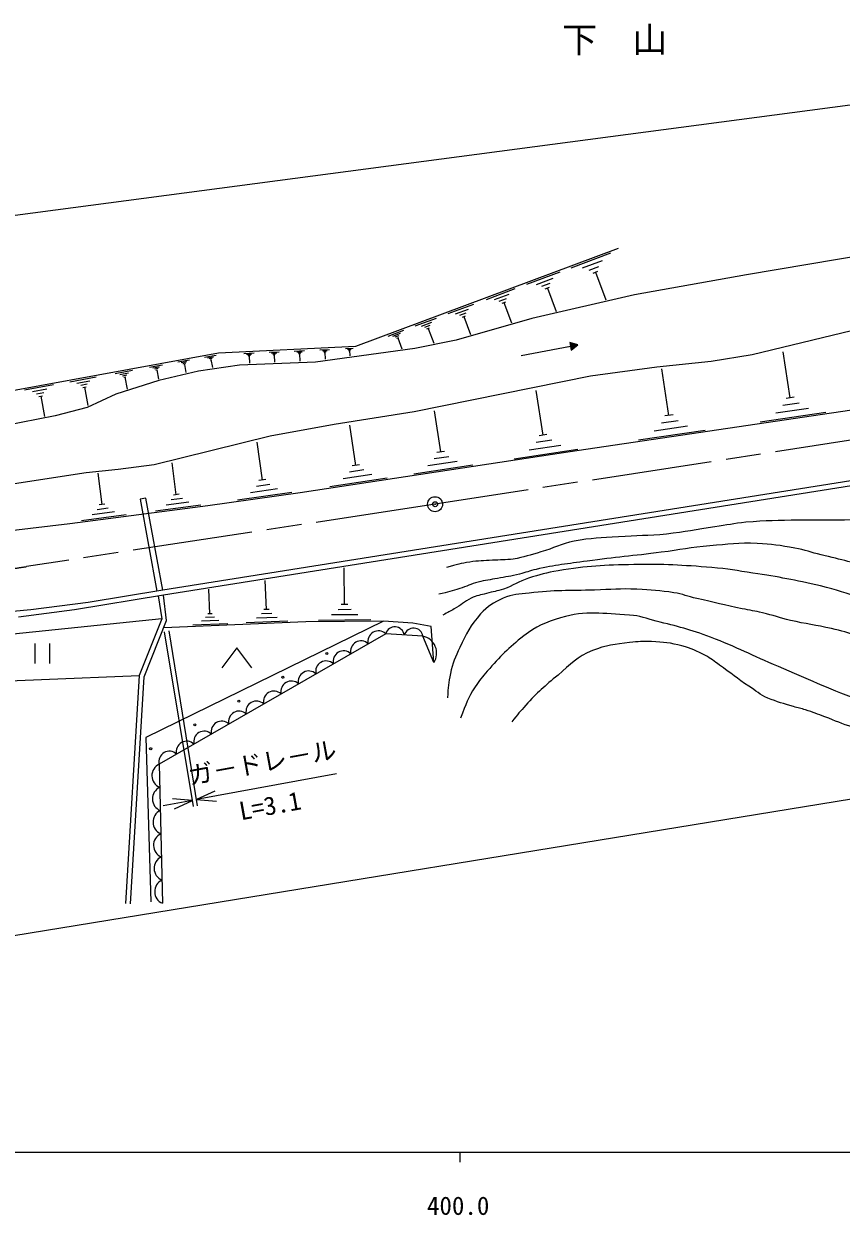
# Model space of a CAD drawing. Units: millimetres at full size, sheet at 1:1000; details may follow other scales. Extents: x 40000 to 680000, y 20000 to 380000.
# Drawn here: x 424480 to 506083, y 198715 to 317628 of the extents above; entities that cross this region are included whole.
import ezdxf
from ezdxf.enums import TextEntityAlignment as Align

# ---------------------------------------------------------------- set-up
doc = ezdxf.new("R2010")
doc.units = ezdxf.units.MM
doc.header["$LTSCALE"] = 1000
doc.header["$PDMODE"] = 32
doc.header["$PDSIZE"] = 500
doc.linetypes.add('CHAIN', pattern=[18.5, 12, -1.5, 3.5, -1.5])
for name, color, linetype, lineweight in [('M-BGD', 7, 'Continuous', 25), ('M-BMK', 2, 'CHAIN', 13), ('M-BMK-SRVR', 3, 'Continuous', 25), ('M-TTL-BAND', 7, 'Continuous', 25)]:
    doc.layers.add(name, color=color, linetype=linetype, lineweight=lineweight)
doc.styles.add('@ＭＳ ゴシック', font='')
doc.styles.add('ＭＳ ゴシック', font='')
doc.styles.get('@ＭＳ ゴシック').set_extended_font_data('@MS Gothic')
doc.styles.get('ＭＳ ゴシック').set_extended_font_data('MS Gothic')

msp = doc.modelspace()

# ---------------------------------------------------------------- linework, layer by layer
at = {"layer": 'M-BGD'}
for p, q in [((406936, 296307), (559632, 316530)), ((479135, 293287), (483086, 294763)), ((480270, 293261), (482246, 293999)), ((474708, 291634), (478039, 292878)), ((480911, 293051), (481899, 293419)), ((481306, 292748), (481800, 292932)), ((481553, 292840), (482586, 290074)), ((475665, 291612), (477331, 292234)), ((476206, 291434), (477039, 291745)), ((470662, 290123), (473533, 291195)), ((471487, 290104), (472922, 290640)), ((471953, 289951), (472671, 290219)), ((476538, 291179), (476955, 291334)), ((476747, 291257), (477618, 288925)), ((466859, 288703), (469414, 289657)), ((467593, 288686), (468871, 289163)), ((472240, 289731), (472598, 289865)), ((472419, 289798), (473169, 287788)), ((463559, 287471), (465674, 288260)), ((464167, 287457), (465224, 287851)), ((468008, 288550), (468647, 288788)), ((468263, 288354), (468583, 288473)), ((468423, 288413), (469091, 286625)), ((460860, 286463), (462428, 287048)), ((461311, 286452), (462094, 286745)), ((464510, 287344), (465039, 287541)), ((464721, 287182), (464986, 287280)), ((464854, 287231), (465406, 285751)), ((461565, 286369), (461957, 286515)), ((461722, 286249), (461918, 286322)), ((461820, 286285), (462229, 285188)), ((474138, 284518), (479052, 285438)), ((478807, 285392), (479052, 285438)), ((479789, 285576), (478983, 285806)), ((478983, 285806), (479121, 285069)), ((478988, 285782), (479037, 285791)), ((478993, 285757), (479091, 285776)), ((478997, 285733), (479145, 285760)), ((479002, 285708), (479198, 285745)), ((479006, 285683), (479252, 285729)), ((479011, 285659), (479306, 285714)), ((479016, 285634), (479360, 285699)), ((479020, 285610), (479413, 285683)), ((479025, 285585), (479467, 285668)), ((479029, 285561), (479521, 285652)), ((479034, 285536), (479575, 285637)), ((479038, 285511), (479628, 285622)), ((479043, 285487), (479682, 285606)), ((479048, 285462), (479736, 285591)), ((479052, 285438), (479789, 285576)), ((479057, 285413), (479745, 285542)), ((479061, 285389), (479700, 285508)), ((479066, 285364), (479656, 285474)), ((479071, 285339), (479611, 285441)), ((479075, 285315), (479567, 285407)), ((479121, 285069), (479789, 285576)), ((442516, 284360), (443671, 284571)), ((442826, 284297), (443403, 284403)), ((442991, 284208), (443280, 284261)), ((446458, 284736), (447467, 284783)), ((446715, 284647), (447220, 284671)), ((446846, 284552), (447098, 284564)), ((446914, 284454), (447040, 284460)), ((446977, 284457), (447010, 283751)), ((448959, 284853), (449981, 284901)), ((449219, 284763), (449730, 284787)), ((449351, 284667), (449607, 284678)), ((449420, 284567), (449548, 284573)), ((449484, 284570), (449517, 283855)), ((451472, 284971), (452508, 285019)), ((451736, 284879), (452254, 284903)), ((451871, 284782), (452130, 284794)), ((451940, 284681), (452070, 284687)), ((452005, 284684), (452039, 283959)), ((454046, 285091), (455004, 285136)), ((454290, 285006), (454769, 285029)), ((454414, 284916), (454653, 284927)), ((454478, 284823), (454598, 284829)), ((454538, 284826), (454569, 284155)), ((456610, 285211), (457352, 285245)), ((456799, 285145), (457170, 285163)), ((456895, 285075), (457081, 285084)), ((456945, 285003), (457038, 285008)), ((456992, 285006), (457016, 284486)), ((479080, 285290), (479522, 285373)), ((479084, 285266), (479478, 285339)), ((479089, 285241), (479433, 285305)), ((479094, 285217), (479389, 285272)), ((479098, 285192), (479344, 285238)), ((479103, 285167), (479299, 285204)), ((479107, 285143), (479255, 285170)), ((479112, 285118), (479210, 285137)), ((479117, 285094), (479166, 285103)), ((500984, 280306), (500305, 284875)), ((433608, 282735), (435335, 283050)), ((437023, 283358), (438325, 283595)), ((437372, 283287), (438023, 283406)), ((437559, 283187), (437884, 283246)), ((437664, 283072), (437827, 283101)), ((437745, 283086), (437911, 282176)), ((439867, 283877), (441034, 284090)), ((440180, 283813), (440764, 283920)), ((440347, 283723), (440639, 283777)), ((440442, 283620), (440588, 283647)), ((440515, 283633), (440664, 282816)), ((443084, 284106), (443229, 284132)), ((443156, 284119), (443304, 283311)), ((488881, 278549), (488189, 283207)), ((429084, 281910), (431692, 282385)), ((429784, 281768), (431087, 282006)), ((434071, 282641), (434934, 282799)), ((434318, 282508), (434750, 282586)), ((434458, 282355), (434674, 282394)), ((434566, 282374), (434786, 281165)), ((424549, 281082), (427458, 281613)), ((425330, 280924), (426784, 281189)), ((425746, 280700), (426473, 280832)), ((430157, 281566), (430809, 281685)), ((430368, 281335), (430694, 281395)), ((430531, 281365), (430864, 279540)), ((476315, 276579), (475641, 281031)), ((425981, 280442), (426345, 280508)), ((426163, 280475), (426534, 278439)), ((501896, 279775), (500265, 279532)), ((501392, 280367), (500576, 280246)), ((466098, 274894), (465474, 279015)), ((489297, 278610), (488465, 278487)), ((504538, 278833), (498011, 277864)), ((502809, 279243), (499546, 278758)), ((457632, 273558), (457027, 277554)), ((490743, 277465), (487415, 276971)), ((489812, 278007), (488148, 277760)), ((448298, 272095), (447762, 275886)), ((477206, 276064), (475616, 275823)), ((476713, 276640), (475918, 276519)), ((492505, 277046), (485850, 276058)), ((466465, 274950), (465730, 274839)), ((479784, 275153), (473424, 274190)), ((478098, 275548), (474918, 275067)), ((439706, 270631), (439296, 273793)), ((457988, 273612), (457275, 273504)), ((469308, 273574), (463422, 272683)), ((467747, 273940), (464804, 273494)), ((466922, 274417), (465451, 274194)), ((432293, 269651), (431887, 272772)), ((459232, 272633), (456377, 272200)), ((458432, 273095), (457005, 272879)), ((449805, 271203), (447097, 270821)), ((449051, 271649), (447697, 271458)), ((448636, 272143), (447959, 272047)), ((460745, 272278), (455037, 271413)), ((440329, 270252), (439200, 270106)), ((439988, 270667), (439424, 270594)), ((451235, 270853), (445819, 270088)), ((433523, 268904), (431293, 268614)), ((432908, 269277), (431793, 269132)), ((432571, 269687), (432014, 269614)), ((442141, 269569), (437623, 268982)), ((440953, 269874), (438694, 269581)), ((434696, 268602), (430237, 268024)), ((456498, 259679), (456460, 263328)), ((448706, 259164), (448586, 262078)), ((443053, 258733), (442952, 261183)), ((456824, 259683), (456172, 259676)), ((443957, 258068), (442207, 257996)), ((443505, 258401), (442630, 258364)), ((443272, 258742), (442835, 258724)), ((449781, 258375), (447700, 258289)), ((449244, 258769), (448203, 258726)), ((448966, 259175), (448446, 259153)), ((459121, 258143), (453908, 258088)), ((457812, 258650), (455206, 258623)), ((457155, 259165), (455852, 259151)), ((441421, 239519), (438527, 256935)), ((441834, 239587), (438993, 257054)), ((444847, 257754), (441346, 257610)), ((450839, 258001), (446676, 257830)), ((425564, 255776), (425564, 253776)), ((427064, 253776), (427064, 255776)), ((445753, 255331), (444253, 253331)), ((447253, 253331), (445753, 255331)), ((379775, 219491), (569827, 250494)), ((455699, 242751), (441735, 240195)), ((441321, 240119), (439328, 240281)), ((443542, 241052), (441735, 240195)), ((441321, 240119), (438397, 239584)), ((439514, 239262), (441321, 240119)), ((441735, 240195), (443729, 240034))]:
    msp.add_line(p, q, dxfattribs=at)
for points in [[(562185, 299995), (517955, 296162), (496646, 292588), (485450, 290584), (475205, 288214), (467647, 286057), (463531, 285216), (453599, 283873), (446013, 283560), (441922, 282955), (437955, 282034), (433680, 280651), (430788, 279346), (427620, 278497), (422511, 277505), (418420, 276996), (414368, 276577), (404759, 276451), (399258, 276746), (392365, 276818), (385389, 277964)], [(556262, 295242), (525033, 290623), (509165, 287474), (497193, 284577), (493107, 283920), (487664, 283368), (481047, 282454), (463443, 278903), (455478, 277624), (449058, 276466), (440323, 274319), (437494, 273593), (433895, 273149), (430714, 272810), (422266, 271524), (418058, 270819), (410907, 270077), (404520, 269813), (396252, 269878), (391140, 270353), (378698, 274050), (372965, 275311)], [(483808, 295193), (457606, 285408), (443911, 284767), (414016, 279313), (404149, 279181), (383567, 280379)], [(564046, 287941), (515459, 280302), (478794, 274859), (452061, 270811), (442842, 269508), (429083, 267723), (417830, 266389)], [(565137, 280875), (543493, 277634), (522751, 274508), (438349, 261110), (430900, 259873), (425189, 259126), (419388, 258592)], [(565211, 280381), (543568, 277140), (522828, 274014), (438430, 260616), (429549, 259141), (423947, 258409)], [(438349, 261110), (436678, 270293), (436088, 270186), (437758, 261012)], [(437897, 260528), (438275, 258253), (435993, 252572), (434620, 229837)], [(435119, 229807), (436488, 252461), (438739, 258066), (438413, 260614)], [(438275, 258253), (412722, 255598), (416460, 251771), (435993, 252572)], [(465412, 253866), (465165, 257485), (463321, 257817), (460405, 258006), (436660, 246379), (437149, 229975)], [(460405, 258006), (452626, 257925), (438448, 257341)], [(465412, 253866), (464327, 256502), (460606, 256749), (437989, 243729), (438320, 229843)]]:
    msp.add_lwpolyline(points, dxfattribs=at)
for centre in [(454743, 254777), (450343, 252401), (445944, 250026), (441544, 247651), (437144, 245276), (437144, 245276)]:
    msp.add_circle(centre, 100, dxfattribs=at)
for centre, radius, start, end in [((459884, 255992), 1047, 46.39402, 193.46335), ((461523, 256484), 954, 8.56945, 163.82185), ((463384, 256360), 954, 8.56945, 163.82185), ((458144, 254990), 1047, 46.39402, 193.46335), ((463964, 254811), 1730, 326.86654, 77.87292), ((456405, 253988), 1047, 46.39402, 193.46335), ((454665, 252987), 1047, 46.39402, 193.46335), ((452925, 251985), 1047, 46.39402, 193.46335), ((449446, 249982), 1047, 46.39402, 193.46335), ((451185, 250984), 1047, 46.39402, 193.46335), ((447706, 248981), 1047, 46.39402, 193.46335), ((445966, 247979), 1047, 46.39402, 193.46335), ((444226, 246977), 1047, 46.39402, 193.46335), ((442486, 245976), 1047, 46.39402, 193.46335), ((439007, 243973), 1047, 46.39402, 193.46335), ((440747, 244974), 1047, 46.39402, 193.46335), ((438535, 242584), 1268, 115.48252, 247.24903), ((438590, 240270), 1268, 115.48252, 247.24903), ((438645, 237956), 1268, 115.48252, 247.24903), ((438700, 235641), 1268, 115.48252, 247.24903), ((438755, 233327), 1268, 115.48252, 247.24903), ((438811, 231013), 1268, 115.48252, 247.24903)]:
    msp.add_arc(centre, radius, start, end, dxfattribs=at)
for points, knots in [([(566239, 273734), (565056, 273799), (564725, 273821), (563760, 273928), (562641, 274053), (562025, 274202), (560911, 274365), (559604, 274556), (558872, 274658), (557562, 274833), (556640, 274957), (556118, 274987), (555201, 275141), (553227, 275470), (552176, 275957), (550191, 276209), (548242, 276457), (547137, 276585), (545173, 276544), (543316, 276504), (542260, 276399), (540450, 275978), (538900, 275617), (538025, 275375), (536576, 274716), (534189, 273630), (532902, 272901), (530663, 271535), (529743, 270974), (529246, 270630), (528352, 270029), (526782, 268973), (525905, 268377), (524356, 267291), (522971, 266320), (522354, 265511), (520832, 264773), (519614, 264183), (518807, 264155), (517477, 263903), (515505, 263531), (514361, 263574), (512355, 263483), (511211, 263431), (510566, 263447), (509424, 263539), (507307, 263710), (506169, 264165), (504096, 264626), (503055, 264858), (502499, 265110), (501450, 265299), (499992, 265561), (499165, 265689), (497686, 265755), (495841, 265838), (494804, 265674), (492964, 265522), (491064, 265364), (490017, 265119), (488126, 264879), (485235, 264513), (483604, 264393), (480718, 263996), (478720, 263721), (477590, 263613), (475621, 263176), (474959, 263029), (474610, 262860), (473952, 262693), (473111, 262480), (472623, 262439), (471771, 262275), (471017, 262130), (470581, 262104), (469840, 261903), (469102, 261703), (468723, 261479), (467994, 261249), (467189, 260995), (466907, 260929), (465907, 260686)], [0, 0, 0, 0, 1, 1, 1, 2, 2, 2, 3, 3, 3, 4, 4, 4, 5, 5, 5, 6, 6, 6, 7, 7, 7, 8, 8, 8, 9, 9, 9, 10, 10, 10, 11, 11, 11, 12, 12, 12, 13, 13, 13, 14, 14, 14, 15, 15, 15, 16, 16, 16, 17, 17, 17, 18, 18, 18, 19, 19, 19, 20, 20, 20, 21, 21, 21, 22, 22, 22, 23, 23, 23, 24, 24, 24, 25, 25, 25, 26, 26, 26, 27, 27, 27, 27]), ([(523150, 274062), (522459, 273185), (522202, 272894), (521490, 272250), (520579, 271426), (519997, 271012), (518886, 270487), (517581, 269870), (516744, 269789), (515353, 269402), (514139, 269066), (513455, 268876), (512214, 268661), (510254, 268322), (509137, 268217), (507151, 268117), (505070, 268012), (503900, 268128), (501817, 268084), (499770, 268040), (498618, 268068), (496580, 267870), (495355, 267750), (494679, 267604), (493461, 267425), (491576, 267149), (490532, 266907), (488637, 266702), (486773, 266500), (485714, 266566), (483845, 266423), (482116, 266290), (481128, 266323), (479426, 265987), (478087, 265722), (477413, 265289), (476099, 264917), (475029, 264613), (474440, 264378), (473340, 264209), (472536, 264086), (472072, 264141), (471261, 264083), (470378, 264020), (469877, 264035), (469002, 263901), (468081, 263760), (467747, 263661), (466679, 263355)], [0, 0, 0, 0, 1, 1, 1, 2, 2, 2, 3, 3, 3, 4, 4, 4, 5, 5, 5, 6, 6, 6, 7, 7, 7, 8, 8, 8, 9, 9, 9, 10, 10, 10, 11, 11, 11, 12, 12, 12, 13, 13, 13, 14, 14, 14, 15, 15, 15, 16, 16, 16, 16]), ([(567204, 267483), (566331, 267474), (566082, 267466), (565365, 267514), (564783, 267554), (564458, 267593), (563881, 267669), (561351, 268004), (559952, 268320), (557446, 268803), (556064, 269069), (555282, 269200), (553926, 269578), (552645, 269935), (551968, 270269), (550691, 270638), (549154, 271083), (548297, 271365), (546725, 271659), (545405, 271905), (544655, 272077), (543313, 272073), (542078, 272070), (541369, 272029), (540169, 271739), (538132, 271247), (537047, 270728), (535164, 269811), (533118, 268815), (532010, 268163), (530125, 266888), (529453, 266434), (529107, 266138), (528460, 265649), (527144, 264654), (526357, 264158), (525101, 263089), (524058, 262201), (523666, 261474), (522542, 260692), (521780, 260162), (521269, 259981), (520388, 259690), (518879, 259191), (517974, 259017), (516386, 258950), (514634, 258876), (513639, 258991), (511909, 259279), (510414, 259528), (509627, 259899), (508169, 260313), (506547, 260775), (505665, 261136), (504023, 261521), (501406, 262135), (499919, 262395), (497262, 262805), (495670, 263051), (494781, 263231), (493175, 263358), (490139, 263598), (488428, 263710), (485383, 263652), (482420, 263596), (480747, 263512), (477822, 263037), (476651, 262846), (476010, 262641), (474877, 262290), (473857, 261974), (473378, 261552), (472367, 261211), (471718, 260993), (471329, 260959), (470671, 260772), (470071, 260602), (469707, 260570), (469145, 260298), (468441, 259958), (468129, 259622), (467451, 259234), (467012, 258983), (466863, 258900), (466313, 258616)], [0, 0, 0, 0, 1, 1, 1, 2, 2, 2, 3, 3, 3, 4, 4, 4, 5, 5, 5, 6, 6, 6, 7, 7, 7, 8, 8, 8, 9, 9, 9, 10, 10, 10, 11, 11, 11, 12, 12, 12, 13, 13, 13, 14, 14, 14, 15, 15, 15, 16, 16, 16, 17, 17, 17, 18, 18, 18, 19, 19, 19, 20, 20, 20, 21, 21, 21, 22, 22, 22, 23, 23, 23, 24, 24, 24, 25, 25, 25, 26, 26, 26, 27, 27, 27, 28, 28, 28, 28]), ([(564915, 263315), (563465, 263466), (563036, 263523), (561847, 263750), (560381, 264029), (559601, 264368), (558150, 264716), (554906, 265494), (553103, 266019), (549814, 266577), (548371, 266821), (547559, 266968), (546098, 267069), (544713, 267165), (543917, 267198), (542544, 266992), (541136, 266780), (540348, 266585), (539009, 266098), (538099, 265767), (537571, 265585), (536757, 265062), (535635, 264340), (535175, 263710), (534153, 262853), (532819, 261734), (532110, 261059), (530724, 260005), (529652, 259190), (528954, 258865), (527897, 258031), (527178, 257464), (526864, 257040), (526143, 256475), (525187, 255727), (524648, 255265), (523530, 254791), (522681, 254431), (522126, 254452), (521208, 254368), (520165, 254273), (519574, 254327), (518528, 254364), (517152, 254414), (516377, 254434), (515010, 254603), (513477, 254792), (512604, 254870), (511115, 255281), (509762, 255654), (509086, 256112), (507748, 256538), (506737, 256860), (506162, 257019), (505127, 257258), (503530, 257626), (502608, 257711), (501012, 258086), (499913, 258344), (499322, 258587), (498222, 258842), (497439, 259024), (496991, 259082), (496205, 259247), (494423, 259620), (493431, 259856), (491658, 260270), (490764, 260479), (490284, 260695), (489378, 260841), (487948, 261070), (487133, 261109), (485687, 261184), (484035, 261269), (483106, 261168), (481454, 261110), (478903, 261020), (477459, 261125), (474927, 260798), (473906, 260665), (473277, 260721), (472338, 260300), (471359, 259860), (470811, 259517), (470087, 258726), (469050, 257593), (468669, 256775), (468010, 255389), (467542, 254407), (467306, 253830), (467070, 252768), (466865, 251845), (466834, 251466), (466781, 250365)], [0, 0, 0, 0, 1, 1, 1, 2, 2, 2, 3, 3, 3, 4, 4, 4, 5, 5, 5, 6, 6, 6, 7, 7, 7, 8, 8, 8, 9, 9, 9, 10, 10, 10, 11, 11, 11, 12, 12, 12, 13, 13, 13, 14, 14, 14, 15, 15, 15, 16, 16, 16, 17, 17, 17, 18, 18, 18, 19, 19, 19, 20, 20, 20, 21, 21, 21, 22, 22, 22, 23, 23, 23, 24, 24, 24, 25, 25, 25, 26, 26, 26, 27, 27, 27, 28, 28, 28, 29, 29, 29, 30, 30, 30, 31, 31, 31, 31]), ([(552262, 260511), (549892, 260957), (549131, 261158), (547095, 261193), (545814, 261215), (545073, 261317), (543817, 261062), (541423, 260577), (540142, 259988), (537928, 258954), (535097, 257630), (533560, 256754), (530966, 255010), (530258, 254534), (529899, 254214), (529229, 253685), (528459, 253076), (528022, 252740), (527267, 252112), (526870, 251781), (526675, 251562), (526260, 251254), (525195, 250467), (524635, 249859), (523363, 249495), (522006, 249105), (521187, 249145), (519783, 248995), (517847, 248787), (516758, 248560), (514812, 248630), (513123, 248691), (512180, 248882), (510529, 249248), (509382, 249502), (508781, 249802), (507678, 250210), (504559, 251363), (502876, 252175), (499813, 253471), (497159, 254593), (495741, 255387), (493047, 256409), (490978, 257193), (489759, 257471), (487614, 258013), (486584, 258273), (486019, 258547), (484958, 258599), (482271, 258728), (480643, 259140), (478077, 258336), (476551, 257858), (475652, 257535), (474396, 256545), (472841, 255318), (472053, 254511), (470755, 253014), (470250, 252433), (469976, 252095), (469547, 251456), (468794, 250333), (468648, 249792), (468085, 248318)], [0, 0, 0, 0, 1, 1, 1, 2, 2, 2, 3, 3, 3, 4, 4, 4, 5, 5, 5, 6, 6, 6, 7, 7, 7, 8, 8, 8, 9, 9, 9, 10, 10, 10, 11, 11, 11, 12, 12, 12, 13, 13, 13, 14, 14, 14, 15, 15, 15, 16, 16, 16, 17, 17, 17, 18, 18, 18, 19, 19, 19, 20, 20, 20, 21, 21, 21, 21]), ([(514037, 246603), (512775, 246580), (512381, 246597), (511325, 246685), (509709, 246819), (508807, 247017), (507242, 247441), (506128, 247743), (505551, 248058), (504466, 248450), (503711, 248724), (503297, 248904), (502531, 249144), (502059, 249292), (501784, 249339), (501311, 249481), (500302, 249783), (499723, 249923), (498754, 250335), (497952, 250675), (497588, 251034), (496860, 251513), (495680, 252289), (495082, 252816), (493924, 253626), (493382, 254005), (493115, 254280), (492528, 254585), (491653, 255040), (491139, 255273), (490187, 255531), (489035, 255843), (488355, 255923), (487162, 255959), (486302, 255985), (485815, 255979), (484962, 255867), (483490, 255672), (482622, 255627), (481243, 255074), (479715, 254461), (479075, 253682), (477812, 252627), (476488, 251523), (475739, 250896), (474591, 249611), (474026, 248980), (473822, 248754), (473200, 247949)], [0, 0, 0, 0, 1, 1, 1, 2, 2, 2, 3, 3, 3, 4, 4, 4, 5, 5, 5, 6, 6, 6, 7, 7, 7, 8, 8, 8, 9, 9, 9, 10, 10, 10, 11, 11, 11, 12, 12, 12, 13, 13, 13, 14, 14, 14, 15, 15, 15, 16, 16, 16, 16])]:
    msp.add_open_spline(points, degree=3, knots=knots, dxfattribs=at)
at = {"layer": 'M-BMK'}
msp.add_lwpolyline([(564487, 285085), (511388, 276730), (465537, 269678), (424762, 263456)], dxfattribs=at)
msp.add_arc((399779, 421494), 160000, 249.82528, 278.98285, dxfattribs=at)
at = {"layer": 'M-BMK-SRVR'}
msp.add_circle((465537, 269678), 750, dxfattribs=at)
msp.add_point((465537, 269678), dxfattribs=at)
at = {"layer": 'M-TTL-BAND'}
for p, q in [((40000, 205000), (579000, 205000)), ((468000, 205000), (468000, 204000))]:
    msp.add_line(p, q, dxfattribs=at)

# ---------------------------------------------------------------- texts
at = {"layer": 'M-BGD', "style": 'ＭＳ ゴシック'}
msp.add_text('下\u3000山', height=2566, dxfattribs=at).set_placement((483481, 316044), align=Align.MIDDLE_CENTER)
msp.add_text('ガ－ドレ－ル', height=1833, rotation=10.373, dxfattribs=at).set_placement((448537, 242457), align=Align.BOTTOM_CENTER)
at = {"layer": 'M-BGD', "style": '@ＭＳ ゴシック'}
msp.add_text('L=3.1', height=1833, rotation=10.373, dxfattribs=at).set_placement((448897, 240489), align=Align.TOP_CENTER)
at = {"layer": 'M-TTL-BAND', "style": 'ＭＳ ゴシック'}
msp.add_text('400.0', height=1833, dxfattribs=at).set_placement((467844, 198195), align=Align.BOTTOM_CENTER)

doc.saveas('drawing.dxf')
